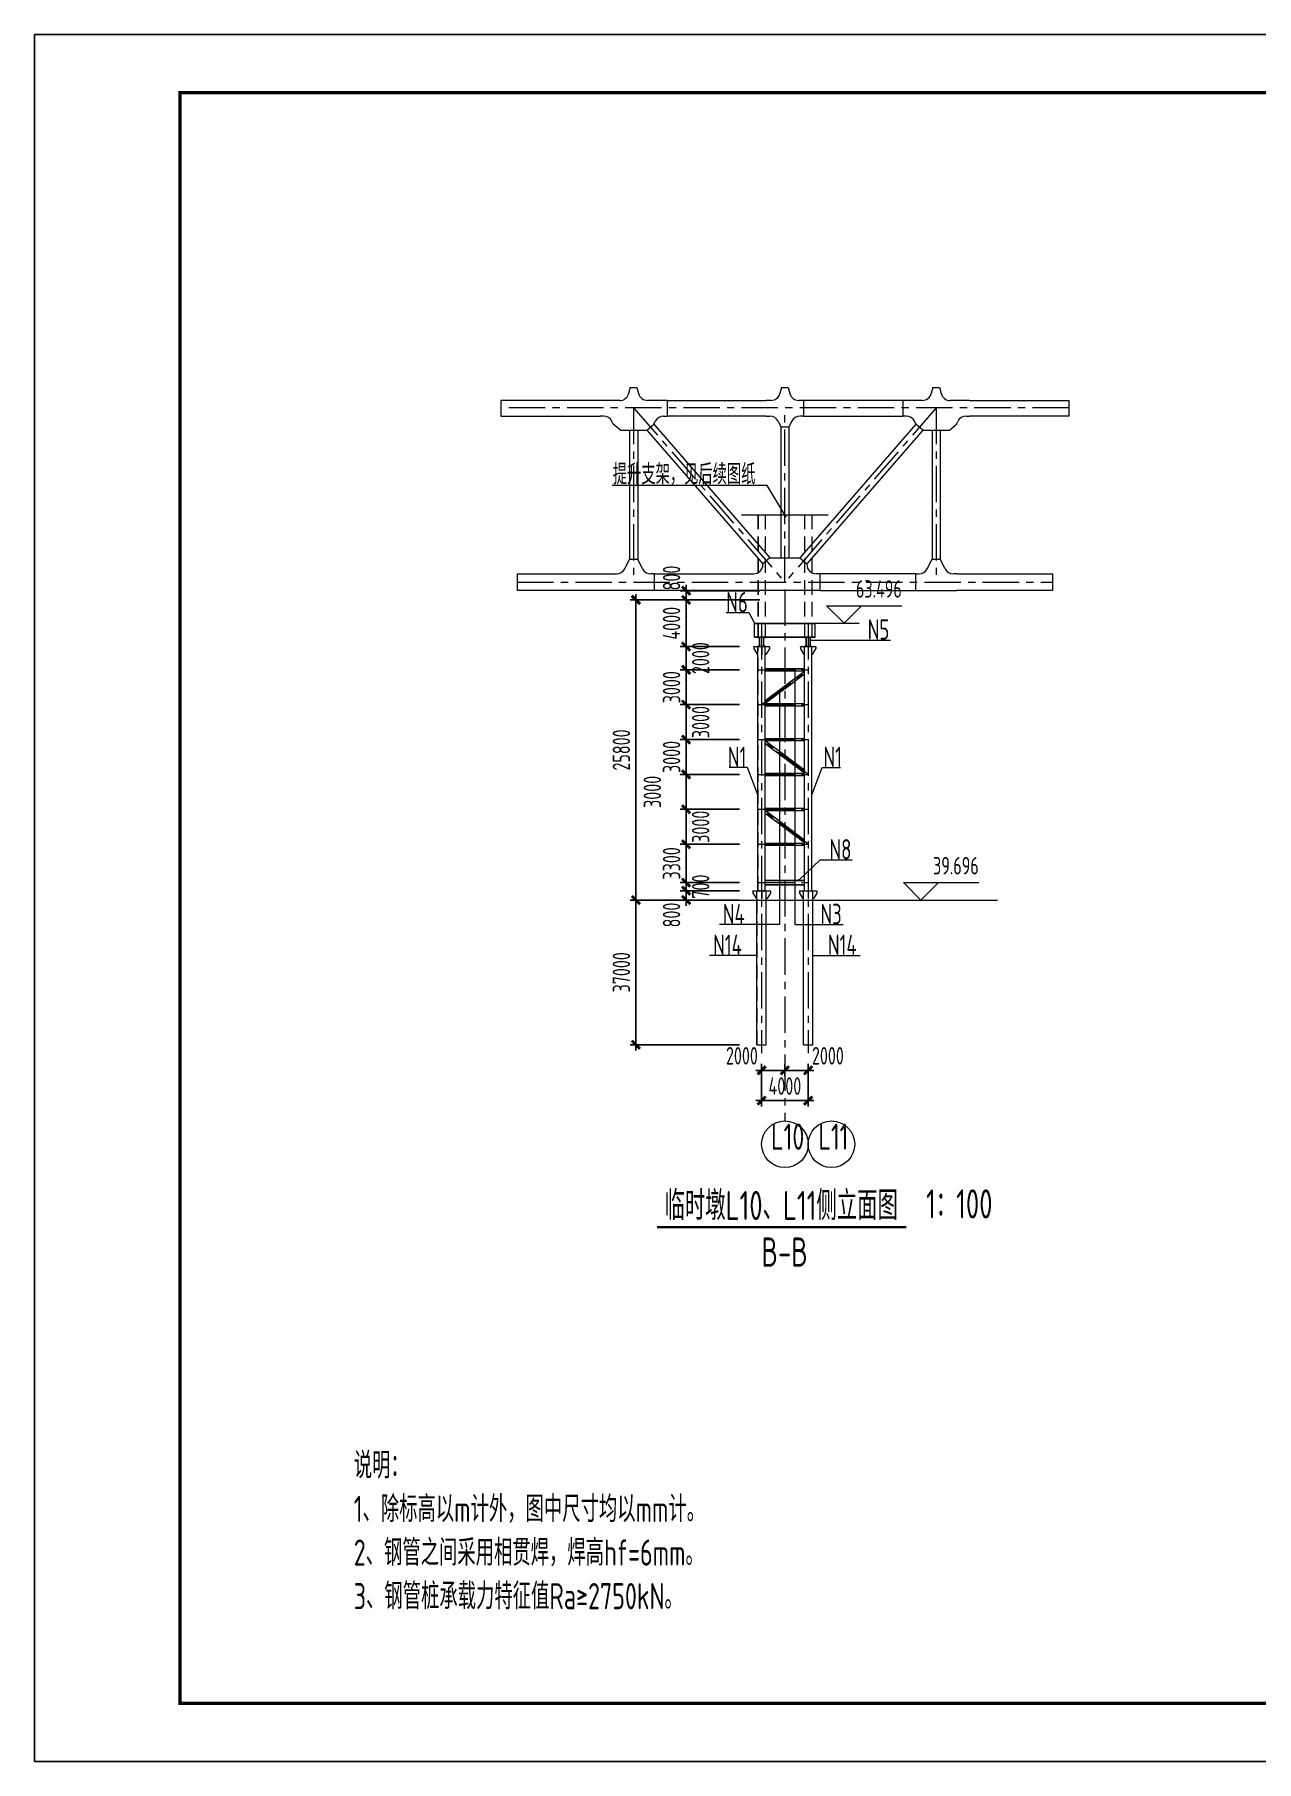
# Model space of a CAD drawing. Extents: x -2876908 to 633791, y -1383861 to 872234.
# Drawn here: x -579604 to -474604, y -1081386 to -932886 of the extents above; entities that cross this region are included whole.
import ezdxf
from ezdxf.enums import TextEntityAlignment as Align

# ---------------------------------------------------------------- set-up
doc = ezdxf.new("R2010")
doc.units = 0
doc.header["$LTSCALE"] = 5
doc.header["$MEASUREMENT"] = 0
doc.linetypes.add('CENTER', pattern=[2, 1.25, -0.25, 0.25, -0.25])
doc.linetypes.add('DASHED', pattern=[0.75, 0.5, -0.25])
doc.layers.get('0').update_dxf_attribs({"linetype": 'CONTINUOUS', "lineweight": 25})
doc.layers.get('DEFPOINTS').update_dxf_attribs({"color": 35, "linetype": 'CONTINUOUS', "lineweight": 13})
for name, color, linetype, lineweight in [('1粗实线', 1, 'CONTINUOUS', 30), ('3中心线', 6, 'CENTER', 18), ('4虚线', 2, 'DASHED', 18), ('5标注', 3, 'CONTINUOUS', 15), ('6文本', 7, 'CONTINUOUS', 15), ('7边界线', 8, 'CONTINUOUS', 15), ('8轮廓线', 4, 'CONTINUOUS', 15), ('DIM', 3, 'CONTINUOUS', 0), ('HFZT', 5, 'CONTINUOUS', 15), ('REIND', 1, 'CONTINUOUS', 0), ('THIN', 7, 'CONTINUOUS', 0)]:
    doc.layers.add(name, color=color, linetype=linetype, lineweight=lineweight)
doc.layers.add('M_Dim', color=3, linetype='CONTINUOUS')
doc.layers.add('M_Prof', color=2, linetype='CONTINUOUS')
doc.styles.add('TSSD_Dimension', font='tssdeng.shx', dxfattribs={"width": 0.7, "bigfont": 'hztxt.shx'})
doc.styles.add('TSSD_NORM', font='tssdeng.shx', dxfattribs={"width": 0.7, "bigfont": 'hztxt.shx'})
doc.dimstyles.new('SJSYB-(50)$7', dxfattribs={"dimscale": 50, "dimtxt": 3.5, "dimasz": 1.5, "dimexe": 1, "dimexo": 1, "dimgap": 0.65, "dimtad": 1, "dimdec": 0, "dimzin": 0, "dimdsep": 46, "dimtxsty": 'TSSD_NORM', "dimblk": 'OBLIQUE', "dimcen": 0, "dimclrd": 256, "dimclre": 256, "dimclrt": 7, "dimadec": 0, "dimazin": 0, "dimtfac": 1, "dimtdec": 0, "dimtmove": 1, "dimatfit": 3, "dimldrblk": 'NONE', "dimfxl": 4, "dimfxlon": 1, "dimtolj": 1, "dimtzin": 0, "dimlwd": -1, "dimlwe": -1, "dimarcsym": 0})
doc.dimstyles.new('TSSD_100_100', dxfattribs={"dimtxt": 300, "dimasz": 100, "dimexe": 100, "dimexo": 250, "dimgap": 100, "dimtad": 1, "dimdec": 0, "dimzin": 0, "dimdsep": 46, "dimtxsty": 'TSSD_Dimension', "dimblk": 'ARCHTICK', "dimblk1": 'ARCHTICK', "dimblk2": 'ARCHTICK', "dimcen": 0, "dimdle": 100, "dimclrt": 7, "dimadec": 0, "dimazin": 0, "dimtfac": 1, "dimtdec": 0, "dimtix": 1, "dimtmove": 2, "dimatfit": 3, "dimfxl": 1, "dimtolj": 1, "dimtzin": 0, "dimarcsym": 0})

# ---------------------------------------------------------------- blocks, each defined once
blk = doc.blocks.new('LD')
at = {"layer": '3中心线', "ltscale": 500}
for p, q in [((-1150479, 4371), (-1199282, 4371)), ((-1187880, 4371), (-1174880, -10629)), ((-1187880, 4371), (-1187880, -10629)), ((-1174880, -10629), (-1174880, 4371)), ((-1161880, 4371), (-1174880, -10629)), ((-1161880, 4371), (-1161880, -10629)), ((-1197887, -10629), (-1151874, -10629))]:
    blk.add_line(p, q, dxfattribs=at)
at = {"layer": '8轮廓线'}
for p, q in [((-1188165, 6114), (-1188307, 5589)), ((-1188165, 6114), (-1187596, 6114)), ((-1187596, 6114), (-1187455, 5593)), ((-1175165, 6118), (-1175307, 5593)), ((-1175165, 6118), (-1174596, 6118)), ((-1174596, 6118), (-1174454, 5593)), ((-1162165, 6114), (-1162306, 5593)), ((-1162165, 6114), (-1161596, 6114)), ((-1161596, 6114), (-1161454, 5589)), ((-1189079, 4999), (-1199282, 4999)), ((-1199282, 4999), (-1199282, 3649)), ((-1185001, 5003), (-1186682, 5003)), ((-1185001, 5003), (-1176479, 5003)), ((-1185001, 5003), (-1185001, 3653)), ((-1176079, 5003), (-1176479, 5003)), ((-1173282, 5003), (-1173681, 5003)), ((-1164760, 5003), (-1173282, 5003)), ((-1173282, 5003), (-1173282, 3653)), ((-1163078, 5003), (-1164760, 5003)), ((-1164760, 5003), (-1164760, 3653)), ((-1159003, 4999), (-1160681, 4999)), ((-1159003, 4999), (-1150479, 4999)), ((-1150479, 4999), (-1150479, 3649)), ((-1199282, 3649), (-1190758, 3649)), ((-1190458, 3649), (-1190758, 3649)), ((-1189624, 2970), (-1189742, 3206)), ((-1186137, 2970), (-1186016, 3210)), ((-1185301, 3653), (-1185001, 3653)), ((-1176479, 3653), (-1185001, 3653)), ((-1176479, 3653), (-1176179, 3653)), ((-1175463, 3210), (-1175230, 2744)), ((-1174297, 3210), (-1174530, 2744)), ((-1173282, 3653), (-1173582, 3653)), ((-1173282, 3653), (-1164760, 3653)), ((-1164460, 3653), (-1164760, 3653)), ((-1163624, 2970), (-1163744, 3210)), ((-1160137, 2970), (-1160018, 3206)), ((-1159303, 3649), (-1159003, 3649)), ((-1150479, 3649), (-1159003, 3649)), ((-1189019, 2446), (-1189624, 2970)), ((-1189019, 2446), (-1186741, 2446)), ((-1188230, 2446), (-1188230, -8636)), ((-1187530, 2446), (-1187530, -8636)), ((-1186741, 2446), (-1186137, 2970)), ((-1186741, 2446), (-1176774, -9055)), ((-1186137, 2970), (-1176169, -8531)), ((-1175230, 2744), (-1175230, -8531)), ((-1175230, 2744), (-1174530, 2744)), ((-1174530, 2744), (-1174530, -8531)), ((-1163624, 2970), (-1173591, -8531)), ((-1163019, 2446), (-1172987, -9055)), ((-1163019, 2446), (-1163624, 2970)), ((-1163019, 2446), (-1160741, 2446)), ((-1162230, 2446), (-1162230, -8636)), ((-1161530, 2446), (-1161530, -8636)), ((-1160741, 2446), (-1160137, 2970)), ((-1188644, -9463), (-1188230, -8636)), ((-1188230, -8636), (-1187530, -8636)), ((-1187117, -9463), (-1187530, -8636)), ((-1176169, -8531), (-1176774, -9055)), ((-1176169, -8531), (-1173591, -8531)), ((-1173591, -8531), (-1172987, -9055)), ((-1162644, -9463), (-1162230, -8636)), ((-1162230, -8636), (-1161530, -8636)), ((-1161117, -9463), (-1161530, -8636)), ((-1197887, -9905), (-1197887, -11353)), ((-1197887, -9905), (-1189659, -9905)), ((-1189659, -9905), (-1189359, -9905)), ((-1186101, -9905), (-1186401, -9905)), ((-1186101, -9905), (-1186101, -11353)), ((-1186101, -9905), (-1177874, -9905)), ((-1177874, -9905), (-1177574, -9905)), ((-1176774, -9055), (-1176774, -9105)), ((-1172987, -9055), (-1172987, -9105)), ((-1171887, -9905), (-1172187, -9905)), ((-1171887, -9905), (-1171887, -11353)), ((-1163659, -9905), (-1171887, -9905)), ((-1163659, -9905), (-1163359, -9905)), ((-1163659, -9905), (-1163659, -11353)), ((-1160101, -9905), (-1160401, -9905)), ((-1160101, -9905), (-1151874, -9905)), ((-1151874, -9905), (-1151874, -11353)), ((-1186101, -11353), (-1197887, -11353)), ((-1171887, -11353), (-1186101, -11353)), ((-1171887, -11353), (-1160101, -11353)), ((-1151874, -11353), (-1160101, -11353))]:
    blk.add_line(p, q, dxfattribs=at)
for centre, start, end in [((-1189079, 5799), 270, 344.82495), ((-1186682, 5803), 195.17505, 270), ((-1176079, 5803), 270, 344.82495), ((-1173681, 5803), 195.17505, 270), ((-1163078, 5803), 270, 344.82495), ((-1160681, 5799), 195.17505, 270), ((-1190458, 2849), 26.56505, 90), ((-1185301, 2853), 90, 153.43495), ((-1176179, 2853), 26.56505, 90), ((-1173582, 2853), 90, 153.43495), ((-1164460, 2853), 26.56505, 90), ((-1159303, 2849), 90, 153.43495), ((-1189359, -9105), 270, 333.43495), ((-1186401, -9105), 206.56505, 270), ((-1177574, -9105), 269.99825, 0), ((-1172187, -9105), 180, 270.00175), ((-1163359, -9105), 270, 333.43495), ((-1160401, -9105), 206.56505, 270)]:
    blk.add_arc(centre, 800, start, end, dxfattribs=at)
blk = doc.blocks.new('_ArchTick')
at = {"color": 0, "linetype": 'ByBlock', "const_width": 0.5}
blk.add_lwpolyline([(-0.71, -0.71), (0.71, 0.71)], dxfattribs=at)
blk = doc.blocks.new('*D1216')
at = {"layer": 'DEFPOINTS', "color": 0, "transparency": 16777216}
for p in [(-517789, -1007309), (-527926, -1019748), (-517789, -1019748)]:
    blk.add_point(p, dxfattribs=at)
at = {"layer": 'DIM', "color": 0, "lineweight": -2, "transparency": 16777216}
for p, q in [((-527926, -1006809), (-527926, -1020248)), ((-519039, -1007309), (-528426, -1007309)), ((-519039, -1019748), (-528426, -1019748))]:
    blk.add_line(p, q, dxfattribs=at)
at = {"layer": 'DIM', "color": 0, "lineweight": -2, "transparency": 16777216, "xscale": 500, "yscale": 500, "zscale": 500}
for p, rotation in [((-527926, -1007309), 90), ((-527926, -1019748), 270)]:
    blk.add_blockref('_ArchTick', p, dxfattribs=dict(at, rotation=rotation))
at = {"layer": 'DIM', "color": 7, "transparency": 16777216, "insert": (-529176, -1013528), "char_height": 1500, "attachment_point": 5, "rotation": 90, "style": 'TSSD_Dimension'}
blk.add_mtext('\\A1;37000', dxfattribs=at)
blk = doc.blocks.new('*D1217')
at = {"layer": 'DEFPOINTS', "color": 0, "transparency": 16777216}
for p in [(-517789, -981508), (-523615, -985508), (-517789, -985508)]:
    blk.add_point(p, dxfattribs=at)
at = {"layer": 'DIM', "color": 0, "lineweight": -2, "transparency": 16777216}
for p, q in [((-519039, -981508), (-524115, -981508)), ((-523615, -981008), (-523615, -986008)), ((-519039, -985508), (-524115, -985508))]:
    blk.add_line(p, q, dxfattribs=at)
at = {"layer": 'DIM', "color": 0, "lineweight": -2, "transparency": 16777216, "xscale": 500, "yscale": 500, "zscale": 500}
for p, rotation in [((-523615, -981508), 90), ((-523615, -985508), 270)]:
    blk.add_blockref('_ArchTick', p, dxfattribs=dict(at, rotation=rotation))
at = {"layer": 'DIM', "color": 7, "transparency": 16777216, "insert": (-524865, -983508), "char_height": 1500, "attachment_point": 5, "rotation": 90, "style": 'TSSD_Dimension'}
blk.add_mtext('\\A1;4000', dxfattribs=at)
blk = doc.blocks.new('*D1218')
at = {"layer": 'DEFPOINTS', "color": 0, "transparency": 16777216}
for p in [(-517789, -987508), (-523615, -990508), (-517789, -990508)]:
    blk.add_point(p, dxfattribs=at)
at = {"layer": 'DIM', "color": 0, "lineweight": -2, "transparency": 16777216}
for p, q in [((-519039, -987508), (-524115, -987508)), ((-523615, -987508), (-523615, -987008)), ((-523615, -987508), (-523615, -990508)), ((-519039, -990508), (-524115, -990508)), ((-523615, -990508), (-523615, -991008))]:
    blk.add_line(p, q, dxfattribs=at)
at = {"layer": 'DIM', "color": 0, "lineweight": -2, "transparency": 16777216, "xscale": 500, "yscale": 500, "zscale": 500}
for p, rotation in [((-523615, -987508), 270), ((-523615, -990508), 90)]:
    blk.add_blockref('_ArchTick', p, dxfattribs=dict(at, rotation=rotation))
at = {"layer": 'DIM', "color": 7, "transparency": 16777216, "insert": (-524865, -989008), "char_height": 1500, "attachment_point": 5, "rotation": 90, "style": 'TSSD_Dimension'}
blk.add_mtext('\\A1;3000', dxfattribs=at)
blk = doc.blocks.new('*D1219')
at = {"layer": 'DEFPOINTS', "color": 0, "transparency": 16777216}
for p in [(-517789, -990508), (-523615, -993508), (-517789, -993508)]:
    blk.add_point(p, dxfattribs=at)
at = {"layer": 'DIM', "color": 0, "lineweight": -2, "transparency": 16777216}
for p, q in [((-523615, -990008), (-523615, -994008)), ((-519039, -990508), (-524115, -990508)), ((-519039, -993508), (-524115, -993508))]:
    blk.add_line(p, q, dxfattribs=at)
at = {"layer": 'DIM', "color": 0, "lineweight": -2, "transparency": 16777216, "xscale": 500, "yscale": 500, "zscale": 500}
for p, rotation in [((-523615, -990508), 90), ((-523615, -993508), 270)]:
    blk.add_blockref('_ArchTick', p, dxfattribs=dict(at, rotation=rotation))
at = {"layer": 'DIM', "color": 7, "transparency": 16777216, "insert": (-522365, -992008), "char_height": 1500, "attachment_point": 5, "rotation": 90, "style": 'TSSD_Dimension'}
blk.add_mtext('\\A1;3000', dxfattribs=at)
blk = doc.blocks.new('*D1220')
at = {"layer": 'DEFPOINTS', "color": 0, "transparency": 16777216}
for p in [(-517789, -993508), (-523615, -996508), (-517789, -996508)]:
    blk.add_point(p, dxfattribs=at)
at = {"layer": 'DIM', "color": 0, "lineweight": -2, "transparency": 16777216}
for p, q in [((-523615, -993508), (-523615, -993008)), ((-519039, -993508), (-524115, -993508)), ((-523615, -993508), (-523615, -996508)), ((-519039, -996508), (-524115, -996508)), ((-523615, -996508), (-523615, -997008))]:
    blk.add_line(p, q, dxfattribs=at)
at = {"layer": 'DIM', "color": 0, "lineweight": -2, "transparency": 16777216, "xscale": 500, "yscale": 500, "zscale": 500}
for p, rotation in [((-523615, -993508), 270), ((-523615, -996508), 90)]:
    blk.add_blockref('_ArchTick', p, dxfattribs=dict(at, rotation=rotation))
at = {"layer": 'DIM', "color": 7, "transparency": 16777216, "insert": (-524865, -995008), "char_height": 1500, "attachment_point": 5, "rotation": 90, "style": 'TSSD_Dimension'}
blk.add_mtext('\\A1;3000', dxfattribs=at)
blk = doc.blocks.new('*D1221')
at = {"layer": 'DEFPOINTS', "color": 0, "transparency": 16777216}
for p in [(-517789, -996508), (-523615, -999508), (-517789, -999508)]:
    blk.add_point(p, dxfattribs=at)
at = {"layer": 'DIM', "color": 0, "lineweight": -2, "transparency": 16777216}
for p, q in [((-523615, -996008), (-523615, -1000008)), ((-519039, -996508), (-524115, -996508)), ((-519039, -999508), (-524115, -999508))]:
    blk.add_line(p, q, dxfattribs=at)
at = {"layer": 'DIM', "color": 0, "lineweight": -2, "transparency": 16777216, "xscale": 500, "yscale": 500, "zscale": 500}
for p, rotation in [((-523615, -996508), 90), ((-523615, -999508), 270)]:
    blk.add_blockref('_ArchTick', p, dxfattribs=dict(at, rotation=rotation))
at = {"layer": 'DIM', "color": 7, "transparency": 16777216, "insert": (-526515, -998008), "char_height": 1500, "attachment_point": 5, "rotation": 90, "style": 'TSSD_Dimension'}
blk.add_mtext('\\A1;3000', dxfattribs=at)
blk = doc.blocks.new('*D1222')
at = {"layer": 'DEFPOINTS', "color": 0, "transparency": 16777216}
for p in [(-517789, -999508), (-523615, -1002508), (-517789, -1002508)]:
    blk.add_point(p, dxfattribs=at)
at = {"layer": 'DIM', "color": 0, "lineweight": -2, "transparency": 16777216}
for p, q in [((-523615, -999008), (-523615, -1003008)), ((-519039, -999508), (-524115, -999508)), ((-519039, -1002508), (-524115, -1002508))]:
    blk.add_line(p, q, dxfattribs=at)
at = {"layer": 'DIM', "color": 0, "lineweight": -2, "transparency": 16777216, "xscale": 500, "yscale": 500, "zscale": 500}
for p, rotation in [((-523615, -999508), 90), ((-523615, -1002508), 270)]:
    blk.add_blockref('_ArchTick', p, dxfattribs=dict(at, rotation=rotation))
at = {"layer": 'DIM', "color": 7, "transparency": 16777216, "insert": (-522365, -1001008), "char_height": 1500, "attachment_point": 5, "rotation": 90, "style": 'TSSD_Dimension'}
blk.add_mtext('\\A1;3000', dxfattribs=at)
blk = doc.blocks.new('*D1223')
at = {"layer": 'DEFPOINTS', "color": 0, "transparency": 16777216}
for p in [(-517789, -1002508), (-523615, -1005808), (-517789, -1005808)]:
    blk.add_point(p, dxfattribs=at)
at = {"layer": 'DIM', "color": 0, "lineweight": -2, "transparency": 16777216}
for p, q in [((-523615, -1002508), (-523615, -1002008)), ((-519039, -1002508), (-524115, -1002508)), ((-523615, -1002508), (-523615, -1005808)), ((-519039, -1005808), (-524115, -1005808)), ((-523615, -1005808), (-523615, -1006308))]:
    blk.add_line(p, q, dxfattribs=at)
at = {"layer": 'DIM', "color": 0, "lineweight": -2, "transparency": 16777216, "xscale": 500, "yscale": 500, "zscale": 500}
for p, rotation in [((-523615, -1002508), 270), ((-523615, -1005808), 90)]:
    blk.add_blockref('_ArchTick', p, dxfattribs=dict(at, rotation=rotation))
at = {"layer": 'DIM', "color": 7, "transparency": 16777216, "insert": (-524865, -1004158), "char_height": 1500, "attachment_point": 5, "rotation": 90, "style": 'TSSD_Dimension'}
blk.add_mtext('\\A1;3300', dxfattribs=at)
blk = doc.blocks.new('*D1224')
at = {"layer": 'DEFPOINTS', "color": 0, "transparency": 16777216}
for p in [(-523615, -1006508), (-517789, -1005808), (-517789, -1006508)]:
    blk.add_point(p, dxfattribs=at)
at = {"layer": 'DIM', "color": 0, "lineweight": -2, "transparency": 16777216}
for p, q in [((-523615, -1005808), (-523615, -1005308)), ((-519039, -1005808), (-524115, -1005808)), ((-519039, -1006508), (-524115, -1006508)), ((-523615, -1005808), (-523615, -1006508)), ((-523615, -1006508), (-523615, -1007008))]:
    blk.add_line(p, q, dxfattribs=at)
at = {"layer": 'DIM', "color": 0, "lineweight": -2, "transparency": 16777216, "xscale": 500, "yscale": 500, "zscale": 500}
for p, rotation in [((-523615, -1005808), 270), ((-523615, -1006508), 90)]:
    blk.add_blockref('_ArchTick', p, dxfattribs=dict(at, rotation=rotation))
at = {"layer": 'DIM', "color": 7, "transparency": 16777216, "insert": (-522365, -1006158), "char_height": 1500, "attachment_point": 5, "rotation": 90, "style": 'TSSD_Dimension'}
blk.add_mtext('\\A1;700', dxfattribs=at)
blk = doc.blocks.new('*D1225')
at = {"layer": 'DEFPOINTS', "color": 0, "transparency": 16777216}
for p in [(-517789, -1006508), (-523615, -1007308), (-517789, -1007308)]:
    blk.add_point(p, dxfattribs=at)
at = {"layer": 'DIM', "color": 0, "lineweight": -2, "transparency": 16777216}
for p, q in [((-519039, -1006508), (-524115, -1006508)), ((-523615, -1006508), (-523615, -1006008)), ((-523615, -1006508), (-523615, -1007308)), ((-519039, -1007308), (-524115, -1007308)), ((-523615, -1007308), (-523615, -1007808))]:
    blk.add_line(p, q, dxfattribs=at)
at = {"layer": 'DIM', "color": 0, "lineweight": -2, "transparency": 16777216, "xscale": 500, "yscale": 500, "zscale": 500}
for p, rotation in [((-523615, -1006508), 270), ((-523615, -1007308), 90)]:
    blk.add_blockref('_ArchTick', p, dxfattribs=dict(at, rotation=rotation))
at = {"layer": 'DIM', "color": 7, "transparency": 16777216, "insert": (-524865, -1008598), "char_height": 1500, "attachment_point": 5, "rotation": 90, "style": 'TSSD_Dimension'}
blk.add_mtext('\\A1;800', dxfattribs=at)
blk = doc.blocks.new('*D1226')
at = {"layer": 'DEFPOINTS', "color": 0, "transparency": 16777216}
for p in [(-523615, -980708), (-516024, -980708), (-516024, -981508)]:
    blk.add_point(p, dxfattribs=at)
at = {"layer": 'DIM', "color": 0, "lineweight": -2, "transparency": 16777216}
for p, q in [((-517274, -980708), (-524115, -980708)), ((-517274, -981508), (-524115, -981508)), ((-523615, -980708), (-523615, -980208)), ((-523615, -981508), (-523615, -980708)), ((-523615, -981508), (-523615, -982008))]:
    blk.add_line(p, q, dxfattribs=at)
at = {"layer": 'DIM', "color": 0, "lineweight": -2, "transparency": 16777216, "xscale": 500, "yscale": 500, "zscale": 500}
for p, rotation in [((-523615, -980708), 270), ((-523615, -981508), 90)]:
    blk.add_blockref('_ArchTick', p, dxfattribs=dict(at, rotation=rotation))
at = {"layer": 'DIM', "color": 7, "transparency": 16777216, "insert": (-524865, -979618), "char_height": 1500, "attachment_point": 5, "rotation": 90, "style": 'TSSD_Dimension'}
blk.add_mtext('\\A1;800', dxfattribs=at)
blk = doc.blocks.new('*D1227')
at = {"layer": 'DEFPOINTS', "color": 0, "transparency": 16777216}
for p in [(-527926, -981508), (-517789, -981508), (-518566, -1007308)]:
    blk.add_point(p, dxfattribs=at)
at = {"layer": 'DIM', "color": 0, "lineweight": -2, "transparency": 16777216}
for p, q in [((-519039, -981508), (-528426, -981508)), ((-527926, -1007808), (-527926, -981008)), ((-519816, -1007308), (-528426, -1007308))]:
    blk.add_line(p, q, dxfattribs=at)
at = {"layer": 'DIM', "color": 0, "lineweight": -2, "transparency": 16777216, "xscale": 500, "yscale": 500, "zscale": 500}
for p, rotation in [((-527926, -981508), 90), ((-527926, -1007308), 270)]:
    blk.add_blockref('_ArchTick', p, dxfattribs=dict(at, rotation=rotation))
at = {"layer": 'DIM', "color": 7, "transparency": 16777216, "insert": (-529176, -994408), "char_height": 1500, "attachment_point": 5, "rotation": 90, "style": 'TSSD_Dimension'}
blk.add_mtext('\\A1;25800', dxfattribs=at)
blk = doc.blocks.new('*D1228')
at = {"layer": 'DEFPOINTS', "color": 0, "transparency": 16777216}
for p in [(-517124, -1020148), (-515124, -1020148), (-515124, -1021955)]:
    blk.add_point(p, dxfattribs=at)
at = {"layer": 'DIM', "color": 0, "lineweight": -2, "transparency": 16777216}
for p, q in [((-517124, -1021398), (-517124, -1022455)), ((-515124, -1021398), (-515124, -1022455)), ((-517624, -1021955), (-514624, -1021955))]:
    blk.add_line(p, q, dxfattribs=at)
at = {"layer": 'DIM', "color": 0, "lineweight": -2, "transparency": 16777216, "xscale": 500, "yscale": 500, "zscale": 500, "rotation": 180}
blk.add_blockref('_ArchTick', (-517124, -1021955), dxfattribs=at)
at = {"layer": 'DIM', "color": 0, "lineweight": -2, "transparency": 16777216, "xscale": 500, "yscale": 500, "zscale": 500}
blk.add_blockref('_ArchTick', (-515124, -1021955), dxfattribs=at)
at = {"layer": 'DIM', "color": 7, "transparency": 16777216, "insert": (-518819, -1020705), "char_height": 1500, "attachment_point": 5, "style": 'TSSD_Dimension'}
blk.add_mtext('\\A1;2000', dxfattribs=at)
blk = doc.blocks.new('*D1229')
at = {"layer": 'DEFPOINTS', "color": 0, "transparency": 16777216}
for p in [(-515124, -1020148), (-513124, -1020148), (-515124, -1021955)]:
    blk.add_point(p, dxfattribs=at)
at = {"layer": 'DIM', "color": 0, "lineweight": -2, "transparency": 16777216}
for p, q in [((-515124, -1021398), (-515124, -1022455)), ((-513124, -1021398), (-513124, -1022455)), ((-512624, -1021955), (-515624, -1021955))]:
    blk.add_line(p, q, dxfattribs=at)
at = {"layer": 'DIM', "color": 0, "lineweight": -2, "transparency": 16777216, "xscale": 500, "yscale": 500, "zscale": 500, "rotation": 180}
blk.add_blockref('_ArchTick', (-515124, -1021955), dxfattribs=at)
at = {"layer": 'DIM', "color": 0, "lineweight": -2, "transparency": 16777216, "xscale": 500, "yscale": 500, "zscale": 500}
blk.add_blockref('_ArchTick', (-513124, -1021955), dxfattribs=at)
at = {"layer": 'DIM', "color": 7, "transparency": 16777216, "insert": (-511430, -1020705), "char_height": 1500, "attachment_point": 5, "style": 'TSSD_Dimension'}
blk.add_mtext('\\A1;2000', dxfattribs=at)
blk = doc.blocks.new('*D1230')
at = {"layer": 'DEFPOINTS', "color": 0, "transparency": 16777216}
for p in [(-517124, -1020148), (-513124, -1020148), (-513124, -1024557)]:
    blk.add_point(p, dxfattribs=at)
at = {"layer": 'DIM', "color": 0, "lineweight": -2, "transparency": 16777216}
for p, q in [((-517124, -1021398), (-517124, -1025057)), ((-513124, -1021398), (-513124, -1025057)), ((-517624, -1024557), (-512624, -1024557))]:
    blk.add_line(p, q, dxfattribs=at)
at = {"layer": 'DIM', "color": 0, "lineweight": -2, "transparency": 16777216, "xscale": 500, "yscale": 500, "zscale": 500, "rotation": 180}
blk.add_blockref('_ArchTick', (-517124, -1024557), dxfattribs=at)
at = {"layer": 'DIM', "color": 0, "lineweight": -2, "transparency": 16777216, "xscale": 500, "yscale": 500, "zscale": 500}
blk.add_blockref('_ArchTick', (-513124, -1024557), dxfattribs=at)
at = {"layer": 'DIM', "color": 7, "transparency": 16777216, "insert": (-515124, -1023307), "char_height": 1500, "attachment_point": 5, "style": 'TSSD_Dimension'}
blk.add_mtext('\\A1;4000', dxfattribs=at)
blk = doc.blocks.new('施工设计图框')
at = {"color": 7, "linetype": 'Continuous'}
blk.add_lwpolyline([(-395.5, -13.5), (-395.5, 283.5), (24.5, 283.5), (24.5, -13.5), (-395.5, -13.5)], dxfattribs=at)
at = {"layer": '1粗实线', "color": 7, "linetype": 'Continuous', "const_width": 0.6}
blk.add_lwpolyline([(-370.5, -3.5), (-370.5, 273.5), (14.5, 273.5), (14.5, -3.5), (-370.5, -3.5)], dxfattribs=at)
at = {"layer": 'HFZT', "color": 2, "style": 'TSSD_NORM', "width": 0.7}
for tag, height, p in [('比例尺', 2.5, (7.25, 17.5)), ('图号', 2.5, (-20.49, 3.5)), ('日期', 2.5, (7.25, 3.5)), ('图名', 4, (-76.24, 0.75))]:
    blk.add_attdef(tag, text='', height=height, dxfattribs=at).set_placement(p, align=Align.MIDDLE)
blk = doc.blocks.new('_None')
blk = doc.blocks.new('_Oblique')
at = {"color": 0, "linetype": 'ByBlock', "lineweight": -2}
blk.add_line((-0.5, -0.5), (0.5, 0.5), dxfattribs=at)
blk = doc.blocks.new('*D1215')
at = {"layer": 'DEFPOINTS', "color": 0, "transparency": 16777216}
for p in [(-517789, -985508), (-523615, -987508), (-517789, -987508)]:
    blk.add_point(p, dxfattribs=at)
at = {"layer": 'DIM', "color": 0, "lineweight": -2, "transparency": 16777216}
for p, q in [((-519039, -985508), (-524115, -985508)), ((-523615, -985008), (-523615, -988008)), ((-519039, -987508), (-524115, -987508))]:
    blk.add_line(p, q, dxfattribs=at)
at = {"layer": 'DIM', "color": 0, "lineweight": -2, "transparency": 16777216, "xscale": 500, "yscale": 500, "zscale": 500}
for p, rotation in [((-523615, -985508), 90), ((-523615, -987508), 270)]:
    blk.add_blockref('_ArchTick', p, dxfattribs=dict(at, rotation=rotation))
at = {"layer": 'DIM', "color": 7, "transparency": 16777216, "insert": (-522365, -986508), "char_height": 1500, "attachment_point": 5, "rotation": 90, "style": 'TSSD_Dimension'}
blk.add_mtext('\\A1;2000', dxfattribs=at)

msp = doc.modelspace()

# ---------------------------------------------------------------- linework, layer by layer
at = {"layer": '3中心线', "ltscale": 500}
for p, q in [((-515124.427, -980604.052), (-515124.427, -1026311.151)), ((-517124.427, -983508.052), (-517124.427, -1020477.031)), ((-513124.427, -983508.052), (-513124.427, -1020477.031)), ((-517439.427, -987508.052), (-512809.427, -987508.052)), ((-517124.427, -990508.052), (-513124.427, -987508.052)), ((-517439.427, -990508.052), (-512809.427, -990508.052)), ((-517439.427, -993508.052), (-512809.427, -993508.052)), ((-513124.427, -996508.052), (-517124.427, -993508.052)), ((-517439.427, -996508.052), (-512809.427, -996508.052)), ((-517439.427, -999508.052), (-512809.427, -999508.052)), ((-513124.427, -1002508.052), (-517124.427, -999508.052)), ((-517439.427, -1002508.052), (-512809.427, -1002508.052)), ((-517439.427, -1005807.734), (-512809.427, -1005807.734))]:
    msp.add_line(p, q, dxfattribs=at)
at = {"layer": '4虚线', "ltscale": 500}
for p, q in [((-517439.427, -974179.905), (-517439.427, -984708.052)), ((-517429.427, -974179.905), (-517429.427, -984708.052)), ((-516819.427, -974179.905), (-516819.427, -984708.052)), ((-516809.427, -974179.905), (-516809.427, -984708.052)), ((-513439.427, -974179.905), (-513439.427, -984678.052)), ((-513429.427, -974179.905), (-513429.427, -984678.052)), ((-512819.427, -974179.905), (-512819.427, -984678.052)), ((-512809.427, -974179.905), (-512809.427, -984678.052)), ((-517429.427, -1006507.734), (-517429.427, -985538.052)), ((-516819.427, -1006507.734), (-516819.427, -985538.052)), ((-513429.427, -1006507.734), (-513429.427, -985538.052)), ((-512819.427, -1006507.734), (-512819.427, -985538.052)), ((-516809.427, -987417.052), (-513439.427, -987417.052)), ((-516809.427, -987599.052), (-513439.427, -987599.052)), ((-516809.427, -990158.052), (-513439.427, -987630.552)), ((-516809.427, -990385.552), (-513439.427, -987858.052)), ((-516809.427, -990417.052), (-513439.427, -990417.052)), ((-516809.427, -990599.052), (-513439.427, -990599.052)), ((-516809.427, -993417.052), (-513439.427, -993417.052)), ((-516809.427, -993599.052), (-513439.427, -993599.052)), ((-513439.427, -996158.052), (-516809.427, -993630.552)), ((-513439.427, -996385.552), (-516809.427, -993858.052)), ((-516809.427, -996417.052), (-513439.427, -996417.052)), ((-516809.427, -996599.052), (-513439.427, -996599.052)), ((-516809.427, -999417.052), (-513439.427, -999417.052)), ((-516809.427, -999599.052), (-513439.427, -999599.052)), ((-513439.427, -1002158.052), (-516809.427, -999630.552)), ((-513439.427, -1002385.552), (-516809.427, -999858.052)), ((-516809.427, -1002417.052), (-513439.427, -1002417.052)), ((-516809.427, -1002599.052), (-513439.427, -1002599.052)), ((-517512.427, -1019748.39), (-517512.427, -1006537.734)), ((-516736.427, -1019748.39), (-516736.427, -1006537.734)), ((-513512.427, -1019748.39), (-513512.427, -1006537.734)), ((-512736.427, -1019748.39), (-512736.427, -1006537.734))]:
    msp.add_line(p, q, dxfattribs=at)
at = {"layer": '5标注'}
for p, q in [((-516634.473, -971662.858), (-529963.724, -971662.858)), ((-515124.427, -974179.905), (-516634.473, -971662.858)), ((-520165.758, -982578.666), (-518221.715, -982578.666)), ((-518221.715, -982578.666), (-517724.427, -983508.052)), ((-512924.427, -984958.052), (-506052.583, -984958.052)), ((-513932.675, -1005607.734), (-512092.765, -1003858.556)), ((-512092.765, -1003858.556), (-509339.749, -1003858.556)), ((-517524.427, -1012076.483), (-521591.774, -1012076.483)), ((-512724.427, -1012076.483), (-508657.08, -1012076.483))]:
    msp.add_line(p, q, dxfattribs=at)
for points in [[(-514259.676, -987508.052), (-514259.676, -1009418.663), (-510116.914, -1009418.663)], [(-515595.632, -989361.455), (-515595.632, -1009418.663), (-520738.359, -1009418.663)]]:
    msp.add_lwpolyline(points, dxfattribs=at)
for centre in [(-515124.427, -1028311.151), (-511124.427, -1028311.151)]:
    msp.add_circle(centre, 2000, dxfattribs=at)
at = {"layer": '7边界线'}
msp.add_line((-526478.221, -1007308.052), (-496858.719, -1007308.052), dxfattribs=at)
at = {"layer": '8轮廓线'}
for p, q in [((-517724.427, -984708.052), (-517724.427, -983508.052)), ((-517724.427, -983508.052), (-512524.427, -983508.052)), ((-517724.427, -983538.052), (-512524.427, -983538.052)), ((-512524.427, -984708.052), (-512524.427, -983508.052)), ((-517789.427, -985538.052), (-517789.427, -985508.052)), ((-517789.427, -985508.052), (-516459.427, -985508.052)), ((-516459.427, -985538.052), (-517789.427, -985538.052)), ((-517789.427, -985538.052), (-517789.427, -985708.052)), ((-517789.427, -985708.052), (-517489.427, -986188.052)), ((-517724.427, -984678.052), (-512524.427, -984678.052)), ((-517724.427, -984708.052), (-512524.427, -984708.052)), ((-517439.427, -1006507.734), (-517439.427, -985538.052)), ((-517134.427, -985538.052), (-517134.427, -986188.052)), ((-517114.427, -985538.052), (-517114.427, -986188.052)), ((-516809.427, -1006507.734), (-516809.427, -985538.052)), ((-516459.427, -985708.052), (-516759.427, -986188.052)), ((-516459.427, -985538.052), (-516459.427, -985508.052)), ((-516459.427, -985538.052), (-516459.427, -985708.052)), ((-516459.427, -985538.052), (-516459.427, -985708.052)), ((-513789.427, -985538.052), (-513789.427, -985508.052)), ((-513789.427, -985508.052), (-512459.427, -985508.052)), ((-512459.427, -985538.052), (-513789.427, -985538.052)), ((-513789.427, -985538.052), (-513789.427, -985708.052)), ((-513789.427, -985708.052), (-513489.427, -986188.052)), ((-513439.427, -1006507.734), (-513439.427, -985538.052)), ((-513134.427, -985538.052), (-513134.427, -986188.052)), ((-513114.427, -985538.052), (-513114.427, -986188.052)), ((-512809.427, -1006507.734), (-512809.427, -985538.052)), ((-512759.427, -986188.052), (-512459.427, -985708.052)), ((-512459.427, -985538.052), (-512459.427, -985508.052)), ((-512459.427, -985538.052), (-512459.427, -985708.052)), ((-512459.427, -985538.052), (-512459.427, -985708.052)), ((-517489.427, -986188.052), (-517439.427, -986188.052)), ((-517114.427, -986188.052), (-517134.427, -986188.052)), ((-516759.427, -986188.052), (-516809.427, -986188.052)), ((-516809.427, -987630.552), (-516809.427, -987385.552)), ((-516809.427, -987411.052), (-513439.427, -987411.052)), ((-513489.427, -986188.052), (-513439.427, -986188.052)), ((-513114.427, -986188.052), (-513134.427, -986188.052)), ((-512759.427, -986188.052), (-512809.427, -986188.052)), ((-516809.427, -987605.052), (-513439.427, -987605.052)), ((-516809.427, -990150.552), (-513439.427, -987623.052)), ((-516809.427, -990393.052), (-513439.427, -987865.552)), ((-516809.427, -990411.052), (-513439.427, -990411.052)), ((-516809.427, -990605.052), (-513439.427, -990605.052)), ((-516809.427, -993411.052), (-513439.427, -993411.052)), ((-516809.427, -993605.052), (-513439.427, -993605.052)), ((-513439.427, -996150.552), (-516809.427, -993623.052)), ((-513439.427, -996393.052), (-516809.427, -993865.552)), ((-516809.427, -996411.052), (-513439.427, -996411.052)), ((-516809.427, -996605.052), (-513439.427, -996605.052)), ((-516809.427, -999411.052), (-513439.427, -999411.052)), ((-516809.427, -999605.052), (-513439.427, -999605.052)), ((-513439.427, -1002150.552), (-516809.427, -999623.052)), ((-513439.427, -1002393.052), (-516809.427, -999865.552)), ((-516809.427, -1002411.052), (-513439.427, -1002411.052)), ((-516809.427, -1002605.052), (-513439.427, -1002605.052)), ((-517874.427, -1006537.734), (-517874.427, -1006507.734)), ((-517874.427, -1006507.734), (-516374.427, -1006507.734)), ((-516374.427, -1006537.734), (-517874.427, -1006537.734)), ((-517874.427, -1006537.734), (-517874.427, -1006707.734)), ((-517874.427, -1006707.734), (-517574.427, -1007187.734)), ((-517524.427, -1019748.39), (-517524.427, -1006537.734)), ((-517134.427, -1006537.734), (-517134.427, -1007187.734)), ((-517114.427, -1006537.734), (-517114.427, -1007187.734)), ((-516809.427, -1005607.734), (-513439.427, -1005607.734)), ((-516809.427, -1005628.734), (-513439.427, -1005628.734)), ((-516809.427, -1005986.734), (-513439.427, -1005986.734)), ((-516809.427, -1006007.734), (-513439.427, -1006007.734)), ((-516724.427, -1019748.39), (-516724.427, -1006537.734)), ((-516374.427, -1006707.734), (-516658.723, -1007187.734)), ((-516374.427, -1006537.734), (-516374.427, -1006507.734)), ((-516374.427, -1006537.734), (-516374.427, -1006707.734)), ((-513874.427, -1006537.734), (-513874.427, -1006507.734)), ((-513874.427, -1006507.734), (-512374.427, -1006507.734)), ((-512374.427, -1006537.734), (-513874.427, -1006537.734)), ((-513874.427, -1006537.734), (-513874.427, -1006707.734)), ((-513874.427, -1006707.734), (-513574.427, -1007187.734)), ((-513524.427, -1006507.734), (-512724.427, -1006507.734)), ((-513524.427, -1019748.39), (-513524.427, -1006537.734)), ((-513134.427, -1006537.734), (-513134.427, -1007187.734)), ((-513114.427, -1006537.734), (-513114.427, -1007187.734)), ((-512724.427, -1019748.39), (-512724.427, -1006537.734)), ((-512374.427, -1006707.734), (-512658.723, -1007187.734)), ((-512374.427, -1006537.734), (-512374.427, -1006507.734)), ((-512374.427, -1006537.734), (-512374.427, -1006707.734)), ((-517574.427, -1007187.734), (-517524.427, -1007187.734)), ((-517114.427, -1007187.734), (-517134.427, -1007187.734)), ((-516658.723, -1007187.734), (-516724.427, -1007187.734)), ((-513574.427, -1007187.734), (-513524.427, -1007187.734)), ((-513114.427, -1007187.734), (-513134.427, -1007187.734)), ((-512658.723, -1007187.734), (-512724.427, -1007187.734)), ((-517524.427, -1019748.39), (-516724.427, -1019748.39)), ((-513524.427, -1019748.39), (-512724.427, -1019748.39))]:
    msp.add_line(p, q, dxfattribs=at)
for points in [[(-517424.427, -985508.052), (-516824.427, -985508.052), (-516824.427, -985480.052), (-516924.427, -985480.052), (-516924.427, -984736.052), (-516824.427, -984736.052), (-516824.427, -984708.052), (-517424.427, -984708.052), (-517424.427, -984736.052), (-517324.427, -984736.052), (-517324.427, -985480.052), (-517424.427, -985480.052)], [(-517300.427, -985480.052), (-516948.427, -985480.052), (-516948.427, -984736.052), (-517300.427, -984736.052)], [(-513424.427, -985508.052), (-512824.427, -985508.052), (-512824.427, -985480.052), (-512924.427, -985480.052), (-512924.427, -984736.052), (-512824.427, -984736.052), (-512824.427, -984708.052), (-513424.427, -984708.052), (-513424.427, -984736.052), (-513324.427, -984736.052), (-513324.427, -985480.052), (-513424.427, -985480.052)], [(-513300.427, -985480.052), (-512948.427, -985480.052), (-512948.427, -984736.052), (-513300.427, -984736.052)]]:
    msp.add_lwpolyline(points, close=True, dxfattribs=at)
at = {"layer": 'M_Dim'}
msp.add_lwpolyline([(-526110.036, -1035446.45, 200, 200, 0), (-504692.899, -1035446.45, 200, 200, 0)], format="xyseb", dxfattribs=at)
at = {"layer": 'M_Prof'}
msp.add_line((-517439.427, -1006507.734), (-516809.427, -1006507.734), dxfattribs=at)
at = {"layer": 'REIND', "const_width": 100}
for points in [[(-514309.676, -987508.052, 1), (-514209.676, -987508.052, 1)], [(-515645.632, -989361.455, 1), (-515545.632, -989361.455, 1)], [(-514309.676, -990508.052, 1), (-514209.676, -990508.052, 1)], [(-514309.676, -993508.052, 1), (-514209.676, -993508.052, 1)], [(-515645.632, -994654.649, 1), (-515545.632, -994654.649, 1)], [(-514309.676, -996508.052, 1), (-514209.676, -996508.052, 1)], [(-515645.632, -1000654.649, 1), (-515545.632, -1000654.649, 1)], [(-514309.676, -999508.052, 1), (-514209.676, -999508.052, 1)], [(-514309.676, -1002508.052, 1), (-514209.676, -1002508.052, 1)], [(-513982.675, -1005607.734, 1), (-513882.675, -1005607.734, 1)]]:
    msp.add_lwpolyline(points, format="xyb", close=True, dxfattribs=at)
at = {"layer": 'THIN'}
for p, q in [((-510043.028, -983508.052), (-511543.028, -982008.052)), ((-511543.028, -982008.052), (-508543.028, -982008.052)), ((-510043.028, -983508.052), (-508543.028, -982008.052)), ((-508543.028, -982008.052), (-505076.682, -982008.052)), ((-512922.394, -983508.052), (-508750.953, -983508.052)), ((-503431.541, -1007308.052), (-504931.541, -1005808.052)), ((-504931.541, -1005808.052), (-501931.541, -1005808.052)), ((-503431.541, -1007308.052), (-501931.541, -1005808.052)), ((-501931.541, -1005808.052), (-498465.195, -1005808.052)), ((-505912.94, -1007308.052), (-501931.541, -1007308.052))]:
    msp.add_line(p, q, dxfattribs=at)
at = {"layer": 'THIN', "flags": 128}
msp.add_lwpolyline([(-518851.06, -974179.905), (-515254.427, -974179.905), (-515184.427, -973959.905), (-515064.427, -974399.905), (-514994.427, -974179.905), (-511397.795, -974179.905)], dxfattribs=at)

# ---------------------------------------------------------------- block references
at = {"xscale": 500, "yscale": 500, "zscale": 500}
msp.add_blockref('施工设计图框', (-381851.363, -1074635.792), dxfattribs=at)
at = {"layer": '5标注'}
msp.add_blockref('LD', (659755.877, -969354.648), dxfattribs=at)

# ---------------------------------------------------------------- texts
at = {"layer": '5标注', "color": 7, "char_height": 1750, "style": 'TSSD_NORM'}
for s, insert, attachment_point in [('提升支架，见后续图纸', (-517660.08, -971630.358), 9), ('N6', (-520165.758, -982578.666), 7), ('N5', (-508009.09, -984925.552), 7), ('N1', (-518439.022, -995879.172), 9), ('N1', (-511809.832, -995879.172), 7), ('N8', (-511296.255, -1003826.056), 7), ('N4', (-518576.117, -1009386.163), 9), ('N3', (-512073.421, -1009386.163), 7), ('N14', (-518822.922, -1012043.983), 9), ('N14', (-511425.932, -1012043.983), 7)]:
    msp.add_mtext(s, dxfattribs=dict(at, insert=insert, attachment_point=attachment_point))
at = {"layer": '6文本', "style": 'TSSD_NORM', "width": 0.7}
for s, p in [('临时墩L10、L11侧立面图 ', (-514913.164, -1033443.245)), ('1：100', (-500137.027, -1033443.245)), ('B-B', (-515149.489, -1037579.3))]:
    msp.add_text(s, height=2500, dxfattribs=at).set_placement(p, align=Align.MIDDLE)
at = {"layer": '6文本', "insert": (-552172.925, -1054794.951), "char_height": 2250, "width": 195290.43481, "attachment_point": 1, "style": 'TSSD_NORM'}
msp.add_mtext('说明：\\P1、除标高以m计外，图中尺寸均以mm计。\\P2、钢管之间采用相贯焊，焊高hf=6mm。\\P3、钢管桩承载力特征值Ra≥2750kN。', dxfattribs=at)
at = {"layer": 'DIM', "color": 7, "style": 'TSSD_Dimension', "width": 0.7}
for s, height, p in [('63.496', 1500, (-505076.682, -981758.052)), ('39.696', 1500, (-498465.195, -1005558.052)), ('L10', 2250, (-513456.045, -1029462.91)), ('L11', 2250, (-509664.75, -1029462.91))]:
    msp.add_text(s, height=height, dxfattribs=at).set_placement(p, align=Align.BOTTOM_RIGHT)

# ---------------------------------------------------------------- dimensions: what is measured, and where the dimension line sits
at = {"layer": 'DIM'}
for base, p1, p2, angle, picture, middle in [((-523615.285, -980708.052), (-516024.427, -981508.052), (-516024.427, -980708.052), 90, '*D1226', (-524865.285, -979617.667)), ((-523615.285, -987508.052), (-517789.427, -985508.052), (-517789.427, -987508.052), 90, '*D1215', (-522365.285, -986508.052)), ((-523615.285, -993508.052), (-517789.427, -990508.052), (-517789.427, -993508.052), 90, '*D1219', (-522365.285, -992008.052)), ((-523615.285, -999508.052), (-517789.427, -996508.052), (-517789.427, -999508.052), 90, '*D1221', (-526515.285, -998008.052)), ((-523615.285, -1002508.052), (-517789.427, -999508.052), (-517789.427, -1002508.052), 90, '*D1222', (-522365.285, -1001008.052)), ((-523615.285, -1006507.734), (-517789.427, -1005807.734), (-517789.427, -1006507.734), 90, '*D1224', (-522365.285, -1006157.734)), ((-523615.285, -1007307.734), (-517789.427, -1006507.734), (-517789.427, -1007307.734), 90, '*D1225', (-524865.285, -1008598.119)), ((-515124.427, -1021955.496), (-513124.427, -1020148.39), (-515124.427, -1020148.39), 180, '*D1229', (-511430.197, -1020705.496))]:
    dim = msp.add_linear_dim(base=base, p1=p1, p2=p2, angle=angle, dimstyle='TSSD_100_100', override={"dimtxt": 1500, "dimasz": 500, "dimexe": 500, "dimexo": 1250, "dimgap": 500, "dimdle": 500}, dxfattribs=at)
    dim.commit()
    dim.dimension.update_dxf_attribs({"geometry": picture, "text_midpoint": middle, "dimtype": 160})
for base, p1, p2, picture, middle in [((-527926.216, -981508.052), (-518565.582, -1007308.052), (-517789.427, -981508.052), '*D1227', (-529176.216, -994408.052)), ((-523615.285, -985508.052), (-517789.427, -981508.052), (-517789.427, -985508.052), '*D1217', (-524865.285, -983508.052)), ((-523615.285, -990508.052), (-517789.427, -987508.052), (-517789.427, -990508.052), '*D1218', (-524865.285, -989008.052)), ((-523615.285, -996508.052), (-517789.427, -993508.052), (-517789.427, -996508.052), '*D1220', (-524865.285, -995008.052)), ((-523615.285, -1005807.734), (-517789.427, -1002508.052), (-517789.427, -1005807.734), '*D1223', (-524865.285, -1004157.893))]:
    dim = msp.add_linear_dim(base=base, p1=p1, p2=p2, angle=90, dimstyle='TSSD_100_100', override={"dimtxt": 1500, "dimasz": 500, "dimexe": 500, "dimexo": 1250, "dimgap": 500, "dimdle": 500}, dxfattribs=at)
    dim.commit()
    dim.dimension.update_dxf_attribs({"geometry": picture, "text_midpoint": middle})
dim = msp.add_linear_dim(base=(-527926.216, -1019748.39), p1=(-517789.427, -1007308.54), p2=(-517789.427, -1019748.39), angle=90, text='37000', dimstyle='TSSD_100_100', override={"dimtxt": 1500, "dimasz": 500, "dimexe": 500, "dimexo": 1250, "dimgap": 500, "dimdle": 500}, dxfattribs=at)
dim.commit()
dim.dimension.update_dxf_attribs({"geometry": '*D1216', "text_midpoint": (-529176.216, -1013528.465)})
dim = msp.add_linear_dim(base=(-515124.427, -1021955.496), p1=(-517124.427, -1020148.39), p2=(-515124.427, -1020148.39), dimstyle='TSSD_100_100', override={"dimtxt": 1500, "dimasz": 500, "dimexe": 500, "dimexo": 1250, "dimgap": 500, "dimdle": 500}, dxfattribs=at)
dim.commit()
dim.dimension.update_dxf_attribs({"geometry": '*D1228', "text_midpoint": (-518818.658, -1020705.496), "dimtype": 160})
dim = msp.add_linear_dim(base=(-513124.427, -1024557.418), p1=(-517124.427, -1020148.39), p2=(-513124.427, -1020148.39), dimstyle='TSSD_100_100', override={"dimtxt": 1500, "dimasz": 500, "dimexe": 500, "dimexo": 1250, "dimgap": 500, "dimdle": 500}, dxfattribs=at)
dim.commit()
dim.dimension.update_dxf_attribs({"geometry": '*D1230', "text_midpoint": (-515124.427, -1023307.418)})

# ---------------------------------------------------------------- leaders
at = {"layer": '5标注', "annotation_type": 0, "has_hookline": 1, "text_width": 1460.577}
for points, hookline_direction in [([(-517439.427, -998261.858), (-518331.522, -995911.672), (-518406.522, -995911.672)], 1), ([(-512809.427, -998261.858), (-511917.332, -995911.672), (-511842.332, -995911.672)], 0)]:
    msp.add_leader(points, dimstyle='SJSYB-(50)$7', override={"dimgap": 0.65, "dimtad": 1}, dxfattribs=dict(at, hookline_direction=hookline_direction))

doc.saveas('drawing.dxf')
